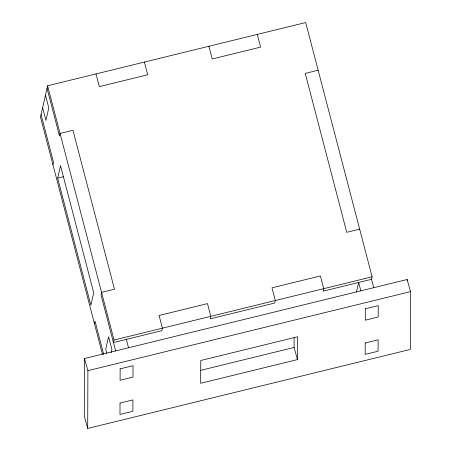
<?xml version="1.0" encoding="UTF-8"?>
<svg xmlns="http://www.w3.org/2000/svg" width="451" height="451" viewBox="0 0 451 451"><rect width="100%" height="100%" fill="white"/><g stroke="black" fill="none" stroke-linecap="round" stroke-linejoin="round"><path stroke-width="0.68" d="M84.523 358.534L84.331 416.324L87.703 428.45L410.32 349.418L410.511 291.634L407.146 279.502L84.523 358.534L87.894 370.666L87.703 428.45M297.463 359.588L297.536 336.784L200.751 360.496L200.678 383.294L297.463 359.588L294.091 347.456L294.125 337.782M407.14 280.894L407.146 279.502M47.597 85.775L114.018 340.037L113.449 342.54L161.841 330.69L162.411 328.181L159.09 315.469L207.483 303.613L210.803 316.331L210.234 318.834L274.76 303.027L275.33 300.524L272.009 287.811L320.402 275.956L323.722 288.668L323.153 291.171L371.545 279.316L372.114 276.813L305.693 22.55L47.597 85.775L40.489 117.074L102.462 354.311M52.942 164.75L53.511 162.247L41.058 114.571M57.66 178.139L60.507 165.618L93.718 292.75L90.871 305.271L57.66 178.139L63.771 176.64M94.451 323.666L95.02 321.163L103.741 354.531M111.138 352.721L111.887 349.429L108.561 336.717L105.72 349.237L106.769 353.251M356.476 292L358.641 282.478M318.147 70.226L305.242 73.383L346.757 232.299L359.661 229.136M114.018 340.037L372.114 276.813M87.894 370.666L410.511 291.634M200.712 370.333L294.091 347.456M371.466 279.022L373.766 287.823M358.562 282.185L360.862 290.985M257.301 34.406L260.622 47.118L212.229 58.974L208.909 46.261M144.382 62.069L147.702 74.781L99.31 86.637L95.99 73.919M126.274 339.09L128.574 347.884M47.028 88.278L59.481 135.954L60.051 133.451L72.955 130.288L114.469 289.204L101.565 292.366L100.996 294.869L115.67 351.047M45.466 95.167L48.787 107.879L45.94 120.4L42.619 107.688M120.022 403.059L119.983 414.458L132.887 411.295L132.927 399.896L120.022 403.059M120.135 368.862L120.096 380.261L133 377.098L133.039 365.699L120.135 368.862M365.214 342.991L365.175 354.396L378.079 351.233L378.118 339.834L365.214 342.991M365.327 308.794L365.287 320.193L378.192 317.03L378.231 305.631L365.327 308.794"/></g></svg>
